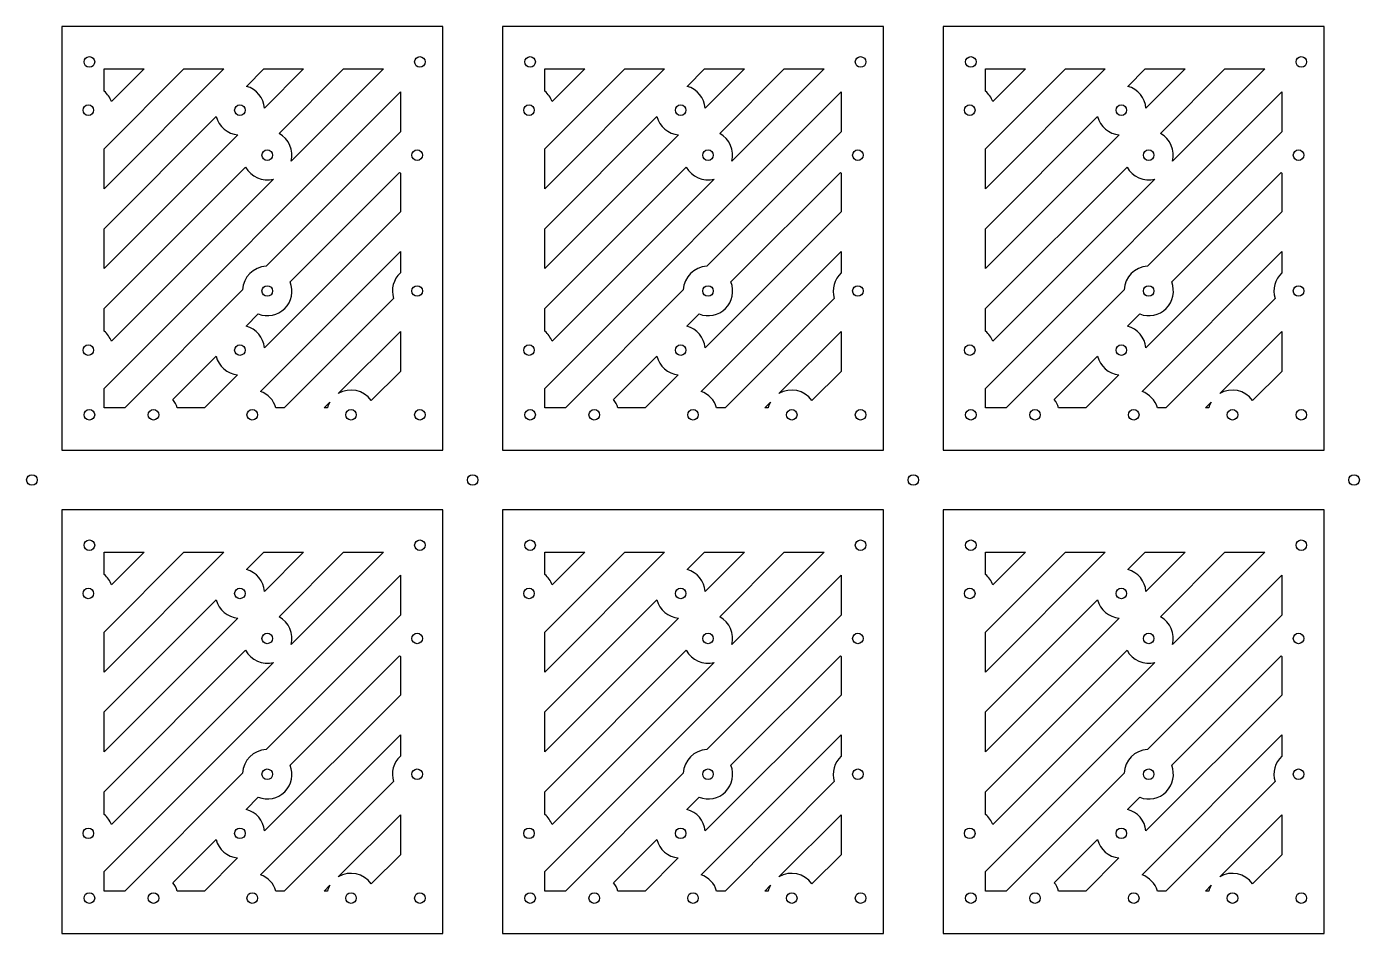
# Model space of a CAD drawing. Header units: millimetres. Extents: x -69 to 308, y -65 to 191.
import ezdxf

# ---------------------------------------------------------------- set-up
doc = ezdxf.new("R2010")
doc.units = ezdxf.units.MM
doc.layers.add('inte', color=2, linetype='Continuous')
doc.layers.add('perfos', color=1, linetype='Continuous')

msp = doc.modelspace()

# ---------------------------------------------------------------- linework, layer by layer
for points in [[(-59.49, 71.49), (48.51, 71.49), (48.51, 191.49), (-59.49, 191.49)], [(65.49, 71.49), (173.49, 71.49), (173.49, 191.49), (65.49, 191.49)], [(190.46, 71.49), (298.46, 71.49), (298.46, 191.49), (190.46, 191.49)], [(-59.49, -65.49), (48.51, -65.49), (48.51, 54.51), (-59.49, 54.51)], [(65.49, -65.49), (173.49, -65.49), (173.49, 54.51), (65.49, 54.51)], [(190.46, -65.49), (298.46, -65.49), (298.46, 54.51), (190.46, 54.51)]]:
    msp.add_lwpolyline(points, close=True)
at = {"layer": 'inte'}
for points in [[(-47.49, 173.18), (-47.49, 179.49), (-36.17, 179.49), (-45.42, 170.24, 0.130591)], [(-7.14, 174.57), (-2.23, 179.49), (9.08, 179.49), (-2.01, 168.39, 0.315487)], [(2.12, 161.21), (20.4, 179.49), (31.71, 179.49), (5.54, 153.32, 0.343505)], [(77.49, 173.18), (77.49, 179.49), (88.8, 179.49), (79.55, 170.24, 0.130591)], [(117.83, 174.57), (122.74, 179.49), (134.05, 179.49), (122.96, 168.39, 0.315487)], [(127.09, 161.21), (145.37, 179.49), (156.68, 179.49), (130.51, 153.32, 0.343505)], [(202.46, 173.18), (202.46, 179.49), (213.77, 179.49), (204.52, 170.24, 0.130591)], [(242.8, 174.57), (247.71, 179.49), (259.02, 179.49), (247.93, 168.39, 0.315487)], [(252.06, 161.21), (270.34, 179.49), (281.65, 179.49), (255.48, 153.32, 0.343505)], [(-8.23, 116.92), (-41.66, 83.49), (-47.49, 83.49), (-47.49, 88.98), (36.51, 172.98), (36.51, 161.66), (-1.59, 123.56, 0.38503)], [(116.74, 116.92), (83.31, 83.49), (77.49, 83.49), (77.49, 88.98), (161.49, 172.98), (161.49, 161.66), (123.38, 123.56, 0.38503)], [(241.71, 116.92), (208.28, 83.49), (202.46, 83.49), (202.46, 88.98), (286.46, 172.98), (286.46, 161.66), (248.35, 123.56, 0.38503)], [(-15.74, 165.98, 0.315487), (-9.56, 160.84), (-47.49, 122.92), (-47.49, 134.23)], [(109.23, 165.98, 0.315487), (115.41, 160.84), (77.49, 122.92), (77.49, 134.23)], [(234.2, 165.98, 0.315487), (240.38, 160.84), (202.46, 122.92), (202.46, 134.23)], [(-7.38, 151.71, 0.343505), (0.52, 148.29), (-45.45, 102.33, 0.127272), (-47.49, 105.18), (-47.49, 111.6)], [(117.59, 151.71, 0.343505), (125.49, 148.29), (79.52, 102.33, 0.127272), (77.49, 105.18), (77.49, 111.6)], [(242.56, 151.71, 0.343505), (250.46, 148.29), (204.49, 102.33, 0.127272), (202.46, 105.18), (202.46, 111.6)], [(-7.24, 106.6), (-3.78, 110.05, 0.653818), (5.28, 119.12), (36.3, 150.13, 0.010643), (36.51, 149.93), (36.51, 139.03), (-2.02, 100.5, 0.315009)], [(117.73, 106.6), (121.19, 110.05, 0.653818), (130.25, 119.12), (161.27, 150.13, 0.010643), (161.49, 149.93), (161.49, 139.03), (122.95, 100.5, 0.315009)], [(242.7, 106.6), (246.16, 110.05, 0.653818), (255.23, 119.12), (286.24, 150.13, 0.010643), (286.46, 149.93), (286.46, 139.03), (247.92, 100.5, 0.315009)], [(-3.13, 88.08), (36.51, 127.72), (36.51, 121.71, 0.289838), (34.58, 114.48), (3.59, 83.49), (1.22, 83.49, 0.238831)], [(121.84, 88.08), (161.49, 127.72), (161.49, 121.71, 0.289838), (159.56, 114.48), (128.56, 83.49), (126.19, 83.49, 0.238831)], [(246.81, 88.08), (286.46, 127.72), (286.46, 121.71, 0.289838), (284.53, 114.48), (253.53, 83.49), (251.16, 83.49, 0.238831)], [(18.9, 87.48), (36.51, 105.09), (36.51, 93.78), (28.24, 85.51, 0.393833)], [(143.87, 87.48), (161.49, 105.09), (161.49, 93.78), (153.21, 85.51, 0.393833)], [(268.84, 87.48), (286.46, 105.09), (286.46, 93.78), (278.18, 85.51, 0.393833)], [(-15.76, 98.07, 0.315009), (-9.67, 92.85), (-19.03, 83.49), (-26.78, 83.49, 0.09542), (-28, 85.83)], [(109.21, 98.07, 0.315009), (115.3, 92.85), (105.94, 83.49), (98.19, 83.49, 0.09542), (96.97, 85.83)], [(234.18, 98.07, 0.315009), (240.27, 92.85), (230.91, 83.49), (223.16, 83.49, 0.09542), (221.94, 85.83)], [(16.52, 85.1, 0.063186), (15.81, 83.49), (14.91, 83.49)], [(141.49, 85.1, 0.063186), (140.78, 83.49), (139.88, 83.49)], [(266.46, 85.1, 0.063186), (265.75, 83.49), (264.85, 83.49)], [(-47.49, 36.21), (-47.49, 42.51), (-36.17, 42.51), (-45.42, 33.27, 0.130591)], [(-7.14, 37.6), (-2.23, 42.51), (9.08, 42.51), (-2.01, 31.42, 0.315487)], [(2.12, 24.24), (20.4, 42.51), (31.71, 42.51), (5.54, 16.35, 0.343505)], [(77.49, 36.21), (77.49, 42.51), (88.8, 42.51), (79.55, 33.27, 0.130591)], [(117.83, 37.6), (122.74, 42.51), (134.05, 42.51), (122.96, 31.42, 0.315487)], [(127.09, 24.24), (145.37, 42.51), (156.68, 42.51), (130.51, 16.35, 0.343505)], [(202.46, 36.21), (202.46, 42.51), (213.77, 42.51), (204.52, 33.27, 0.130591)], [(242.8, 37.6), (247.71, 42.51), (259.02, 42.51), (247.93, 31.42, 0.315487)], [(252.06, 24.24), (270.34, 42.51), (281.65, 42.51), (255.48, 16.35, 0.343505)], [(-8.23, -20.05), (-41.66, -53.49), (-47.49, -53.49), (-47.49, -47.99), (36.51, 36.01), (36.51, 24.69), (-1.59, -13.41, 0.38503)], [(116.74, -20.05), (83.31, -53.49), (77.49, -53.49), (77.49, -47.99), (161.49, 36.01), (161.49, 24.69), (123.38, -13.41, 0.38503)], [(241.71, -20.05), (208.28, -53.49), (202.46, -53.49), (202.46, -47.99), (286.46, 36.01), (286.46, 24.69), (248.35, -13.41, 0.38503)], [(-15.74, 29.01, 0.315487), (-9.56, 23.87), (-47.49, -14.05), (-47.49, -2.74)], [(109.23, 29.01, 0.315487), (115.41, 23.87), (77.49, -14.05), (77.49, -2.74)], [(234.2, 29.01, 0.315487), (240.38, 23.87), (202.46, -14.05), (202.46, -2.74)], [(-7.38, 14.74, 0.343505), (0.52, 11.32), (-45.45, -34.65, 0.127272), (-47.49, -31.79), (-47.49, -25.37)], [(-7.24, -30.37), (-3.78, -26.92, 0.653818), (5.28, -17.85), (36.3, 13.16, 0.010643), (36.51, 12.96), (36.51, 2.06), (-2.02, -36.47, 0.315009)], [(117.59, 14.74, 0.343505), (125.49, 11.32), (79.52, -34.65, 0.127272), (77.49, -31.79), (77.49, -25.37)], [(117.73, -30.37), (121.19, -26.92, 0.653818), (130.25, -17.85), (161.27, 13.16, 0.010643), (161.49, 12.96), (161.49, 2.06), (122.95, -36.47, 0.315009)], [(242.56, 14.74, 0.343505), (250.46, 11.32), (204.49, -34.65, 0.127272), (202.46, -31.79), (202.46, -25.37)], [(242.7, -30.37), (246.16, -26.92, 0.653818), (255.23, -17.85), (286.24, 13.16, 0.010643), (286.46, 12.96), (286.46, 2.06), (247.92, -36.47, 0.315009)], [(-3.13, -48.89), (36.51, -9.25), (36.51, -15.26, 0.289838), (34.58, -22.49), (3.59, -53.49), (1.22, -53.49, 0.238831)], [(121.84, -48.89), (161.49, -9.25), (161.49, -15.26, 0.289838), (159.56, -22.49), (128.56, -53.49), (126.19, -53.49, 0.238831)], [(246.81, -48.89), (286.46, -9.25), (286.46, -15.26, 0.289838), (284.53, -22.49), (253.53, -53.49), (251.16, -53.49, 0.238831)], [(18.9, -49.49), (36.51, -31.88), (36.51, -43.19), (28.24, -51.46, 0.393833)], [(143.87, -49.49), (161.49, -31.88), (161.49, -43.19), (153.21, -51.46, 0.393833)], [(268.84, -49.49), (286.46, -31.88), (286.46, -43.19), (278.18, -51.46, 0.393833)], [(-15.76, -38.9, 0.315009), (-9.67, -44.12), (-19.03, -53.49), (-26.78, -53.49, 0.09542), (-28, -51.14)], [(109.21, -38.9, 0.315009), (115.3, -44.12), (105.94, -53.49), (98.19, -53.49, 0.09542), (96.97, -51.14)], [(234.18, -38.9, 0.315009), (240.27, -44.12), (230.91, -53.49), (223.16, -53.49, 0.09542), (221.94, -51.14)], [(16.52, -51.87, 0.063186), (15.81, -53.49), (14.91, -53.49)], [(141.49, -51.87, 0.063186), (140.78, -53.49), (139.88, -53.49)], [(266.46, -51.87, 0.063186), (265.75, -53.49), (264.85, -53.49)]]:
    msp.add_lwpolyline(points, format="xyb", close=True, dxfattribs=at)
for points in [[(-13.54, 179.49), (-47.49, 145.54), (-47.49, 156.86), (-24.86, 179.49)], [(111.43, 179.49), (77.49, 145.54), (77.49, 156.86), (100.11, 179.49)], [(236.4, 179.49), (202.46, 145.54), (202.46, 156.86), (225.08, 179.49)], [(-13.54, 42.51), (-47.49, 8.57), (-47.49, 19.89), (-24.86, 42.51)], [(111.43, 42.51), (77.49, 8.57), (77.49, 19.89), (100.11, 42.51)], [(236.4, 42.51), (202.46, 8.57), (202.46, 19.89), (225.08, 42.51)]]:
    msp.add_lwpolyline(points, close=True, dxfattribs=at)
at = {"layer": 'perfos'}
for centre in [(-51.68, 181.49), (42.04, 181.49), (73.29, 181.49), (167.01, 181.49), (198.26, 181.49), (291.98, 181.49), (-51.99, 167.82), (-8.99, 167.82), (72.99, 167.82), (115.99, 167.82), (197.96, 167.82), (240.96, 167.82), (-1.24, 155.07), (41.26, 155.07), (123.74, 155.07), (166.24, 155.07), (248.71, 155.07), (291.21, 155.07), (-1.24, 116.57), (41.26, 116.57), (123.74, 116.57), (166.24, 116.57), (248.71, 116.57), (291.21, 116.57), (-51.99, 99.82), (-8.99, 99.82), (72.99, 99.82), (115.99, 99.82), (197.96, 99.82), (240.96, 99.82), (-51.68, 81.49), (-33.49, 81.49), (-5.49, 81.49), (22.51, 81.49), (42.04, 81.49), (73.29, 81.49), (91.49, 81.49), (119.49, 81.49), (147.49, 81.49), (167.01, 81.49), (198.26, 81.49), (216.46, 81.49), (244.46, 81.49), (272.46, 81.49), (291.98, 81.49), (-67.97, 63), (57, 63), (181.97, 63), (306.94, 63), (-51.68, 44.51), (42.04, 44.51), (73.29, 44.51), (167.01, 44.51), (198.26, 44.51), (291.98, 44.51), (-51.99, 30.85), (-8.99, 30.85), (72.99, 30.85), (115.99, 30.85), (197.96, 30.85), (240.96, 30.85), (-1.24, 18.1), (41.26, 18.1), (123.74, 18.1), (166.24, 18.1), (248.71, 18.1), (291.21, 18.1), (-1.24, -20.4), (41.26, -20.4), (123.74, -20.4), (166.24, -20.4), (248.71, -20.4), (291.21, -20.4), (-51.99, -37.15), (-8.99, -37.15), (72.99, -37.15), (115.99, -37.15), (197.96, -37.15), (240.96, -37.15), (-51.68, -55.49), (-33.49, -55.49), (-5.49, -55.49), (22.51, -55.49), (42.04, -55.49), (73.29, -55.49), (91.49, -55.49), (119.49, -55.49), (147.49, -55.49), (167.01, -55.49), (198.26, -55.49), (216.46, -55.49), (244.46, -55.49), (272.46, -55.49), (291.98, -55.49)]:
    msp.add_circle(centre, 1.5, dxfattribs=at)

doc.saveas('drawing.dxf')
